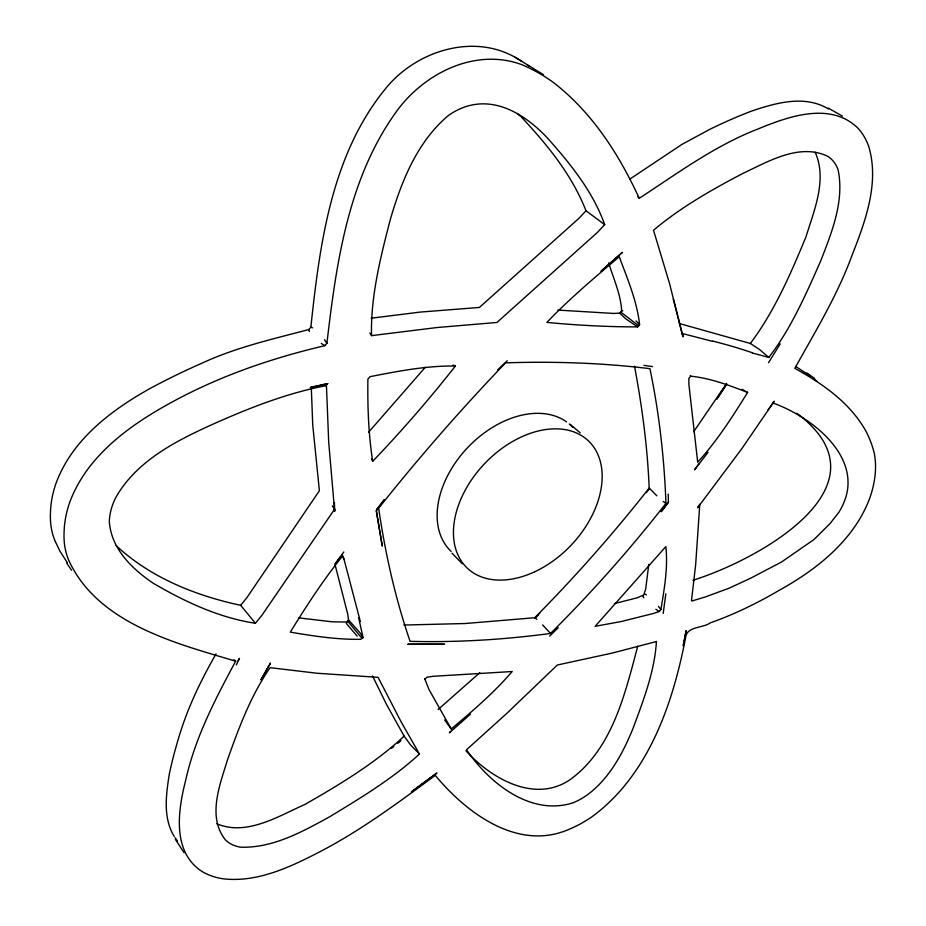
<?xml version="1.0" encoding="UTF-8"?>
<svg xmlns="http://www.w3.org/2000/svg" width="926" height="926" viewBox="0 0 926 926"><rect width="100%" height="100%" fill="white"/><g stroke="black" fill="none" stroke-linecap="round" stroke-linejoin="round"><path stroke-width="1.39" d="M334.402 502.633L334.668 511.395L328.707 442.292L326.38 384.001L327.735 383.642L310.43 387.485L327.735 383.642M557.915 310.083L613.568 313.439L619.76 313.127L621.67 310.881C620.779 294.329 613.487 278.657 608.695 262.915M639.588 324.632C637.065 301.251 627.411 278.691 619.239 256.745C594.608 277.569 569.143 299.075 546.884 322.398C576.956 325.281 607.433 326.901 637.644 326.89L639.588 324.632L636.046 320.917M648.802 564.351L645.7 588.982L643.755 594.955L637.273 597.791L614.343 603.602M326.38 384.001L326.045 385.679C287.766 392.96 250.691 407.405 215.052 423.251C177.422 440.128 136.689 460.326 115.692 497.713A62.69 47.411 -36.7 0 0 109.337 521.477C111.097 548.678 132.117 569.108 153.577 583.449C185.131 601.854 219.034 617.792 255.414 623.267L261.861 615.385L333.21 511.187L334.471 509.045L332.272 505.932M663.19 613.475L665.829 593.798M55.34 541.56A93.734 71.672 -35.8 0 1 50.421 514.277A114.419 87.368 -36.6 0 1 55.641 484.367C71.441 440.174 110.854 410.334 150.429 388.283A509.995 338.43 -37.6 0 1 201.312 363.478C235.551 347.493 272.452 339.136 308.763 329.552L310.847 327.214C319.678 244.973 331.057 155.742 384.996 89.336C416.376 49.68 477.654 31.044 521.558 61.301M235.679 661.164C175.269 643.269 97.901 623.429 68.906 560.658A94.938 71.811 -36.1 0 1 64.068 533.237A115.877 87.53 -36.9 0 1 69.45 503.084C85.62 458.439 125.45 428.252 165.407 405.773C215.133 377.565 269.327 358.709 324.783 345.676L326.913 343.303C336.138 264.547 347.678 180.952 394.383 114.442C421.527 74.52 474.251 46.971 521.998 64.727A267.024 203.998 -48.5 0 1 553.053 82.217C592.027 112.185 618.962 154.202 639.241 198.314C677.589 173.289 715.046 145.532 758.267 128.876C788.605 116.375 830.333 101.513 857.731 127.938A104.071 68.327 -56.2 0 1 868.634 146.181C879.781 182.954 865.22 221.684 851.827 255.854C837.324 295.521 815.181 331.67 794.832 368.363C822.867 383.862 850.346 402.903 866.204 431.678A213.779 130.716 -47.9 0 1 874.341 453.509C877.142 468.336 874.781 483.812 869.827 497.933A90.32 54.078 -50.1 0 1 858.992 520.204C840.183 550.623 810.655 572.812 779.796 589.978C757.642 602.965 734.526 614.32 710.288 622.851C703.274 628.245 687.138 626.034 685.691 637.204C672.855 703.968 648.212 776.335 590.753 817.635A89.359 53.233 -43.3 0 1 569.305 829.198C518.317 851.851 466.472 813.097 435.278 775.386C397.057 803.525 358.732 832.057 316.217 853.645C287.569 868.322 255.483 882.825 222.518 878.716A102.23 66.116 -37 0 1 202.319 871.655C171.866 852.302 177.896 810.597 185.559 780.815C194.888 738.149 215.214 699.188 235.679 661.164L233.896 659.717M334.795 563.656L347.771 614.262L348.5 619.876L346.301 623.395L357.158 636.15M637.725 646.255C624.957 694.118 612.341 749.134 569.93 779.773C534.545 803.722 490.792 778.257 465.905 750.743M660.909 609.528C664.301 588.924 668.155 567.418 665.829 546.606L595.152 626.312L621.057 621.566L653.629 613.417L659.162 611.507L660.909 609.528L658.432 606.368M747.595 392.45C732.651 416.561 716.863 441.227 697.695 462.224L688.898 384.348L688.863 378.306L690.784 376.199C710.219 378.132 729.399 385.355 747.595 392.45L742.143 389.314M453.08 365.075L455.395 366.013C429.641 398.84 401.595 431.169 372.703 461.287L371.592 458.891M236.327 664.891L239.498 658.374L238.051 660.608M634.507 366.129C642.054 406.387 647.517 447.119 649.172 488.083C613.614 533.341 575.243 576.829 534.742 617.723L465.28 623.511L403.805 625.05M216.036 653.849C201.579 679.175 188.684 705.519 180.038 733.427A455.36 281.736 -43.9 0 0 169.308 774.136C166.09 794.554 162.802 817.751 174.169 836.352M665.944 503.35C630.351 549.014 591.61 592.652 550.519 633.442C504.08 639.658 456.75 642.598 410.079 641.324C395.344 598.428 385.193 553.273 378.665 508.189C418.564 457.942 461.148 409.176 505.561 362.853C553.644 361.256 602.375 362.888 649.936 368.675C659.104 412.707 664.289 458.208 665.944 503.35L663.236 501.429M521.384 117.058C547.312 144.757 572.164 175.153 585.984 210.804L578.877 218.386L479.402 307.444L420.288 312.074L371.129 318.208M768.499 362.714L780.248 343.859M726.678 383.329L693.678 431.736M604.69 224.613L597.536 232.31L496.961 322.456L437.5 327.48L371.546 335.64C370.458 297.026 380.632 256.629 390.517 218.756C401.664 180.755 417.429 141.47 448.508 115.391A63.142 48.522 -54.6 0 1 472.214 104.951C501.591 99.047 528.711 117.972 547.752 138.379C570.624 164.076 593.068 191.879 604.69 224.613L585.984 210.804M726.146 384.892L716.921 399.048L726.54 384.359M372.53 675.957L386.443 704.35L404.13 736.147C374.729 763.51 339.668 784.53 304.885 804.474C278.124 816.315 246.328 836.479 216.615 823.677M767.828 410.195L774.275 401.236L741.807 448.705L697.602 507.737L699.79 504.242L695.669 564.594L691.514 600.465L691.907 600.997L705.08 597.027L729.063 588.207L751.021 578.021L781.521 561.989L813.919 539.592L830.009 523.607L838.944 512.205A48.627 29.053 -50.2 0 0 846.665 494.241C856.782 451.344 808.467 415.786 773.488 403.204L771.809 404.488M424.999 679.348L426.805 677.253L432.812 676.316L512.194 671.524C494.125 692.567 472.468 711.156 451.251 728.97L429.039 689.627L424.64 678.596M419.466 754.042C392.531 778.766 360.689 797.992 329.436 816.894C302.096 831.895 272.638 848.285 240.529 847.186A54.646 35.292 -36.9 0 1 225.574 840.044C206.88 816.998 220.018 784.391 227.622 759.47C238.827 727.813 250.946 695.299 270.103 667.669L316.9 673.237L378.097 677.334L401.247 722.106L419.466 754.042L410.588 744.979L404.13 736.147M340.317 556.792L335.872 562.939L343.824 551.989M668.375 502.286L661.257 511.638L668.375 502.286L668.225 494.148M699.211 463.486L694.523 469.829L708.066 452.293M646.313 492.632L649.577 488.477M450.511 731.447L449.376 732.825L470.454 714.189M425.335 367.24L368.629 432.176M497.69 369.821L507.24 360.758M536.212 617.052L538.064 615.177M558.216 627.759L549.662 636.081M479.784 672.739L438.114 709.524M535.054 617.688L539.846 613.22M752.201 352.968L768.823 357.413C791.174 328.417 806.002 294.19 820.749 260.831C831.895 232.113 844.605 200.78 838.042 169.539A55.653 36.496 -56.3 0 0 827.937 156.413C799.659 142.662 768.256 161.506 742.768 173.486C711.596 189.795 680.39 207.54 653.513 230.25L669.452 283.194L677.635 315.535M679.348 323.521L750.349 343.477C774.518 311.275 790.792 273.656 806.083 236.547C814.267 210.017 827.381 179.308 815.135 152.188M360.33 621.462L344.021 559.281L342.03 554.848L342.342 556.341C323.197 580.081 306.24 606.287 290.301 632.145C313.486 636.046 337.157 639.739 360.7 639.299L363.05 637.609L358.663 617.781M116.109 545.576C150.232 577.5 195.536 595.661 240.667 605.315L247.011 597.49L319.389 490.734L312.745 425.092L311.321 388.133M393.631 746.344L391.513 748.069L393.608 746.391M397.867 742.907L399.997 741.182M397.821 743.022L400.97 740.499M629.692 179.193L682.057 144.329L709.964 129.258A458.347 284.652 -49.5 0 1 751.217 111.224C775.537 102.96 804.659 94.521 828.411 108.955M692.914 580.243C756.542 560.554 894.342 485.976 796.765 413.262M621.67 310.881L622.839 310.766M346.555 622.029L332.26 621.821L298.878 617.897M643.894 365.353L652.529 366.615M455.395 366.013C426.805 365.608 398.03 371.152 370.018 376.674L367.888 379.116C367.518 406.479 368.455 434.248 372.703 461.287M712.499 341.347L682.288 333.51L683.168 336.832L673.283 299.075M310.847 327.214L312.618 327.862M348.5 619.876L360.156 633.025L363.05 637.609M750.349 343.477L759.32 349.345L768.823 357.413M644.589 593.913L646.394 594.851M514.694 57.053L543.574 74.728M828.191 108.041L842.371 116.097M323.834 384.452L326.045 385.679M637.644 326.89L625.814 318.868L619.76 313.127M795.584 366.372L810.69 376.292M321.253 343.384L324.783 345.676M527.125 64.855L529.325 66.302M655.84 609.273L659.162 611.507M620.814 312.097L638.697 325.825M806.859 372.981L814.637 378.456M534.742 617.723L536.814 619.286M814.903 379.648L816.963 381.362M570.115 424.282L580.208 432.847M517.403 113.69L520.389 116.213M656.858 495.815L649.172 488.083M240.667 605.315L255.414 623.267M462.236 563.76L452.027 553.169M542.613 624.911L550.519 633.442M637.725 196.601L639.241 198.314M362.066 638.465L347.632 621.033M444.63 719.965L451.251 728.97M690.217 375.516L690.784 376.199M67.355 562.684L59.924 551.132L55.34 541.56M324.47 339.726L326.913 343.303M174.991 837.544L177.422 841.132M184.042 852.684L175.361 839.326M66.753 563.135L71.522 570.219M369.879 332.966L371.546 335.64M642.829 595.904L643.79 597.768M342.284 555.299L344.021 559.281M308.763 329.552L309.434 331.485M681.814 333.14L682.659 335.594M677.971 317.039L681.49 331.647M334.471 509.045L334.714 510.307M569.363 424.085A86.894 59.553 -46.3 0 1 572.743 427.326M451.136 551.398A86.894 59.553 -46.3 0 1 465.002 450.476A86.894 59.553 -46.3 0 1 566.585 421.909M712.731 341.069A991.075 553.111 -34.2 0 1 752.398 352.771M656.441 641.521C654.578 671.535 643.524 699.998 633.21 727.952C623.464 751.924 610.847 775.93 590.394 792.529A48.14 28.613 -43.3 0 1 573.321 802.703C530.772 816.674 488.997 782.91 466.542 749.736L506.603 713.576L557.348 665.018L612.41 653.038L656.441 641.521M685.24 635.178L683.226 645.839L686.189 630.56L685.24 635.178M377.102 508.872L376.326 510.782L382.241 545.854L376.326 510.782L384.255 499.751L377.102 508.872M267.047 668.873L260.912 679.834L270.531 663.062L267.047 668.873M616.137 257.833L601.009 271.283L622.48 252.335L616.137 257.833M429.942 778.118L411.445 791.88L436.922 773.025L429.942 778.118M444.492 644.253L407.972 644.253L444.492 644.253M534.545 571.863A87.843 59.449 -46.3 0 0 588.566 441.031A87.843 59.449 -46.3 0 0 460.303 500.503A87.843 59.449 -46.3 0 0 534.545 571.863"/></g></svg>
